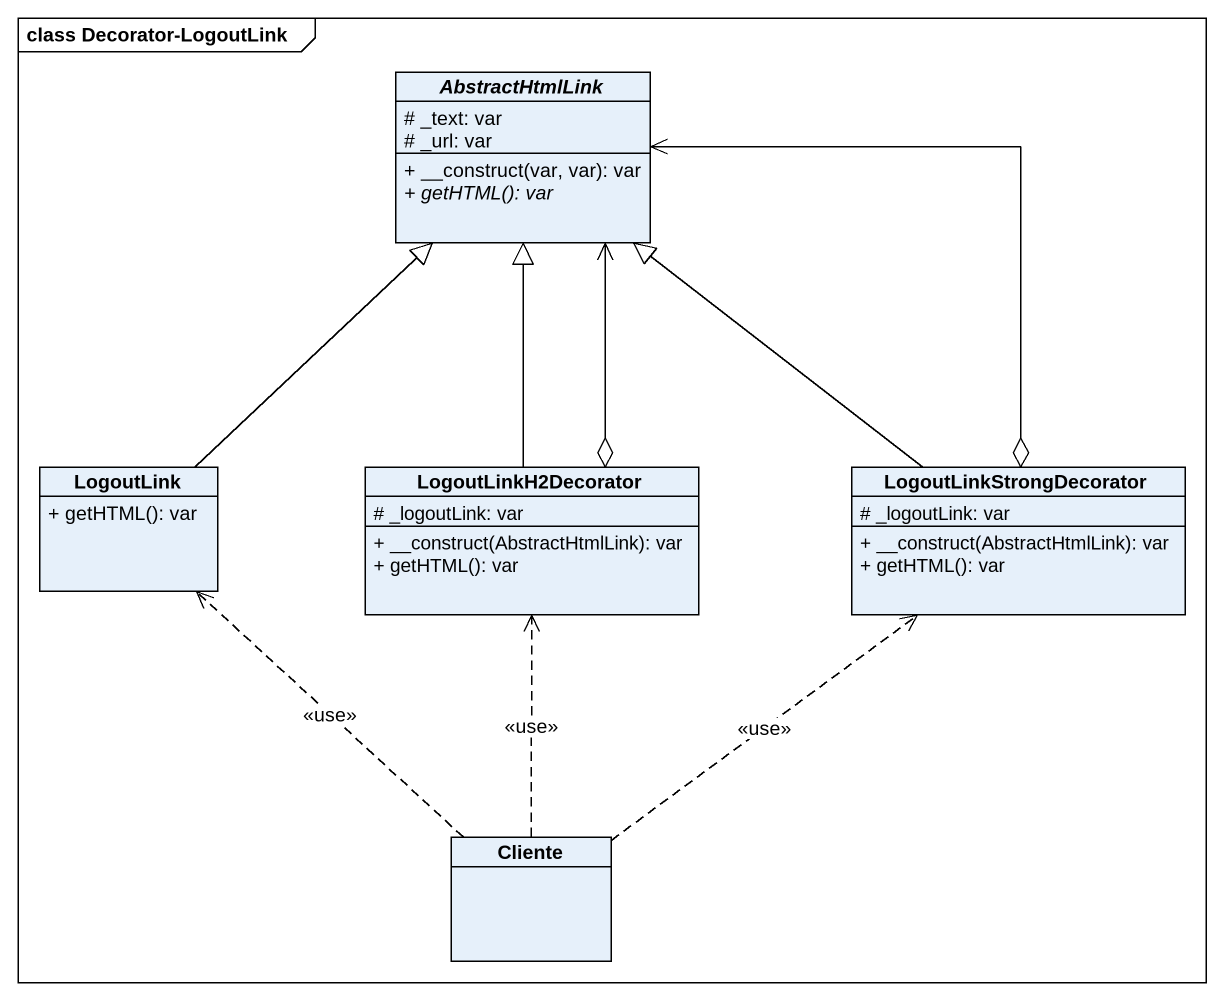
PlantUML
@startuml
mainframe class Decorator-LogoutLink
hide circle
hide empty members
skinparam classAttributeIconSize 0
abstract class AbstractHtmlLink {
  # _text: var
  # _url: var
  + __construct(var, var): var
  {abstract} + getHTML(): var
}
class LogoutLink {
  + getHTML(): var
}
class LogoutLinkH2Decorator {
  # _logoutLink: var
  + __construct(AbstractHtmlLink): var
  + getHTML(): var
}
class LogoutLinkStrongDecorator {
  # _logoutLink: var
  + __construct(AbstractHtmlLink): var
  + getHTML(): var
}
class Cliente
AbstractHtmlLink <--o LogoutLinkH2Decorator
AbstractHtmlLink <--o LogoutLinkStrongDecorator
LogoutLink -up-|> AbstractHtmlLink
LogoutLinkH2Decorator -up-|> AbstractHtmlLink
LogoutLinkStrongDecorator -up-|> AbstractHtmlLink
Cliente .up.> LogoutLink : <<use>>
Cliente .up.> LogoutLinkH2Decorator : <<use>>
Cliente .up.> LogoutLinkStrongDecorator : <<use>>
@enduml
